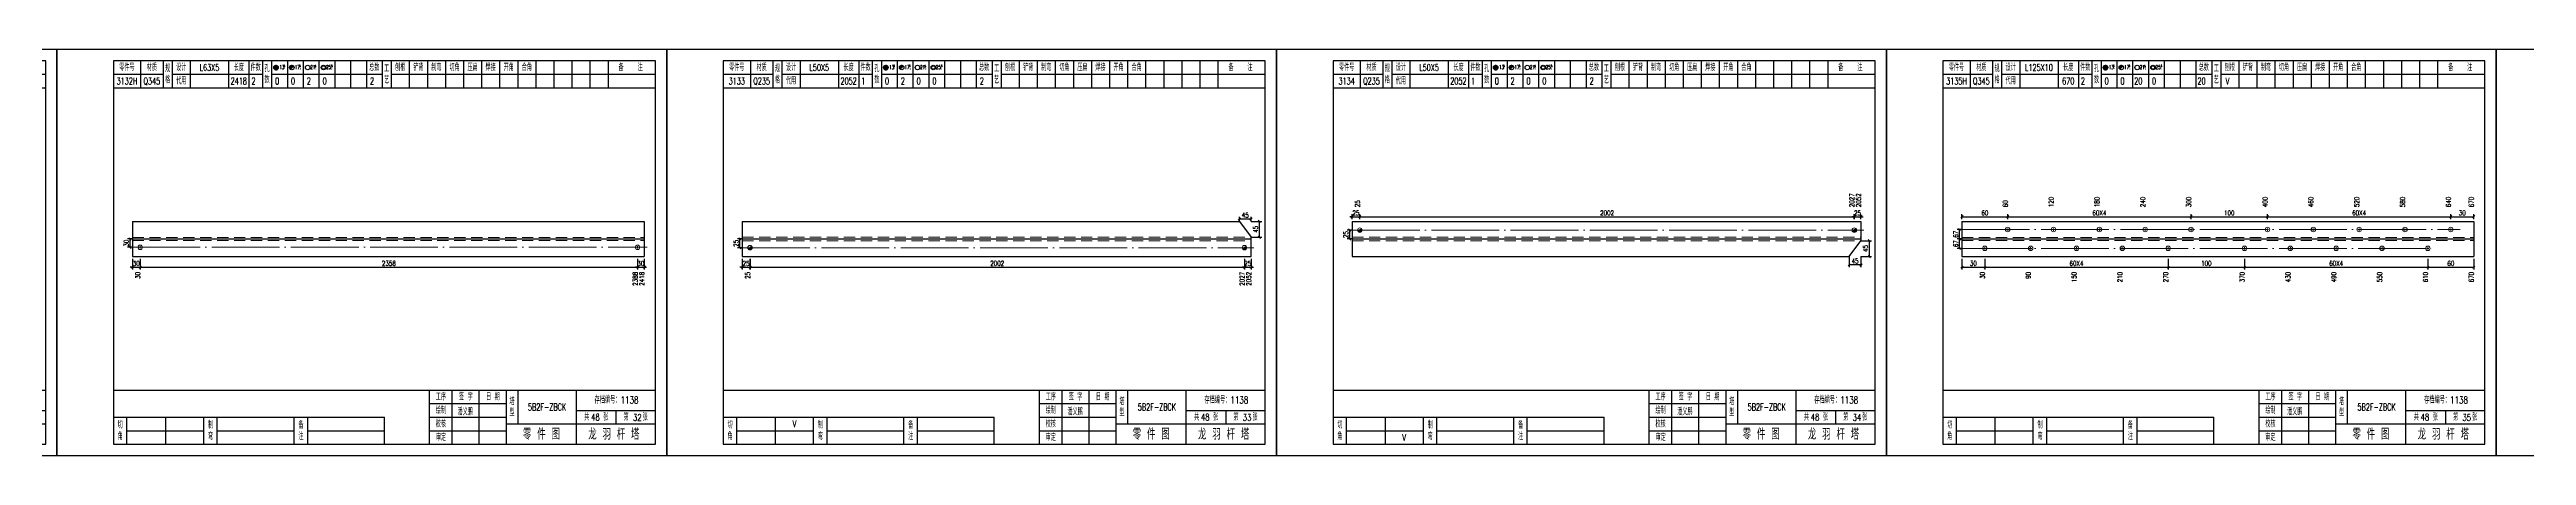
# Model space of a CAD drawing. Header units: millimetres. Extents: x 0 to 30240, y -10896 to -1348.
# Drawn here: x 8367 to 9463, y -9369 to -9189 of the extents above; entities that cross this region are included whole.
import ezdxf
from ezdxf.enums import TextEntityAlignment as Align

# ---------------------------------------------------------------- set-up
doc = ezdxf.new("R2010")
doc.units = ezdxf.units.MM
doc.header["$LTSCALE"] = 20
doc.header["$PDMODE"] = 1
doc.linetypes.add('DASHDOT2X', pattern=[1.75, 1.5, -0.125, 0, -0.125])
doc.linetypes.add('HIDDEN', pattern=[0.375, 0.25, -0.125])
for name, color, linetype, lineweight in [('1', 7, 'Continuous', 25), ('11', 3, 'Continuous', 13), ('2', 1, 'HIDDEN', 13), ('5', 1, 'Continuous', 13), ('7', 2, 'DASHDOT2X', 13)]:
    doc.layers.add(name, color=color, linetype=linetype, lineweight=lineweight)
doc.styles.get("Standard").update_dxf_attribs({"font": 'simplex', "width": 0.7, "bigfont": 'gbhzfs.shx'})
doc.styles.add('SYMBOL_TXT', font='txt.shx', dxfattribs={"width": 0.6})
doc.styles.add('TITLE_TXT', font='simplex.shx', dxfattribs={"width": 0.75, "height": 2.5, "bigfont": 'gbhzfs.shx'})
doc.dimstyles.get("Standard").update_dxf_attribs({"dimtxt": 2.1, "dimasz": 1, "dimexe": 1.05, "dimexo": 0, "dimgap": 0.63, "dimtad": 1, "dimzin": 0, "dimdsep": 46, "dimtxsty": 'standard', "dimblk": 'OBLIQUE', "dimblk1": 'OBLIQUE', "dimblk2": 'OBLIQUE', "dimcen": 0.09, "dimadec": 0, "dimazin": 0, "dimtfac": 1, "dimtdec": 1, "dimtix": 1, "dimtmove": 0, "dimatfit": 3, "dimfxl": 0, "dimtolj": 1, "dimtzin": 0, "dimarcsym": 0})
pattern_1 = [(0, (-3, 0), (0, 0.0125), [])]

# ---------------------------------------------------------------- blocks, each defined once
blk = doc.blocks.new('M12_HOLE')
h = blk.add_hatch()
h.set_pattern_fill('LINE', scale=0.1, style=0)
h.set_pattern_definition(pattern_1)
h.paths.add_polyline_path([(-5, 0, 1), (-1, 0, 1)])
at = {"color": 7}
blk.add_circle((-3, 0), 2, dxfattribs=at)
at = {"color": 7, "attachment_point": 1, "style": 'SYMBOL_TXT'}
for s, insert, char_height, width in [('13\\f??|b0|i0|c0|p54;.', (-0.1, 2.1), 3.5, 5.707), ('5', (3.7, 2.3), 1.8, 2.931)]:
    blk.add_mtext(s, dxfattribs=dict(at, insert=insert, char_height=char_height, width=width))
blk = doc.blocks.new('M16_HOLE')
h = blk.add_hatch()
h.set_pattern_fill('LINE', scale=0.1, style=0)
h.set_pattern_definition(pattern_1)
h.paths.add_polyline_path([(-1.6, 1.4, 0.668179), (-5, 0, 0.198912), (-4.4, -1.4)])
at = {"color": 7}
blk.add_circle((-3, 0), 2, dxfattribs=at)
at = {"color": 7, "attachment_point": 1, "style": 'SYMBOL_TXT'}
for s, insert, char_height, width in [('17.', (-0.4, 2.1), 3.5, 6.316), ('5', (3.6, 2.3), 1.8, 1.822)]:
    blk.add_mtext(s, dxfattribs=dict(at, insert=insert, char_height=char_height, width=width))
blk = doc.blocks.new('M20_HOLE')
at = {"color": 7}
blk.add_circle((-3, 0), 2, dxfattribs=at)
at = {"color": 7, "attachment_point": 1, "style": 'SYMBOL_TXT'}
for s, insert, char_height, width in [('21.', (-0.7, 2), 3.5, 6.074), ('5', (3.3, 2), 1.8, 1.458)]:
    blk.add_mtext(s, dxfattribs=dict(at, insert=insert, char_height=char_height, width=width))
blk = doc.blocks.new('M24_HOLE')
at = {"color": 7}
for radius in [2, 1.5]:
    blk.add_circle((-3, 0), radius, dxfattribs=at)
at = {"color": 7, "attachment_point": 1, "style": 'SYMBOL_TXT'}
for s, insert, char_height, width in [('25.', (-0.7, 2.1), 3.5, 2.429), ('5', (3.9, 2.3), 1.8, 1.944)]:
    blk.add_mtext(s, dxfattribs=dict(at, insert=insert, char_height=char_height, width=width))
blk = doc.blocks.new('JgCard')
for p, q in [((270, 180), (0, 180)), ((0, 180), (0, 0)), ((270, 0), (270, 180)), ((265, 175), (25, 175)), ((25, 175), (25, 5)), ((25, 169), (47, 169)), ((37, 175), (37, 163)), ((47, 175), (47, 163)), ((51, 175), (51, 163)), ((51, 169), (91, 169)), ((59, 175), (59, 163)), ((76, 175), (76, 163)), ((85, 175), (85, 163)), ((91, 175), (91, 163)), ((95, 175), (95, 163)), ((95, 169), (144, 169)), ((102, 175), (102, 163)), ((109, 175), (109, 163)), ((116, 175), (116, 163)), ((123, 175), (123, 163)), ((130, 175), (130, 163)), ((137, 175), (137, 163)), ((144, 175), (144, 163)), ((148, 175), (148, 163)), ((148, 169), (265, 169)), ((156, 175), (156, 163)), ((164, 175), (164, 163)), ((172, 175), (172, 163)), ((180, 175), (180, 163)), ((188, 175), (188, 163)), ((196, 175), (196, 163)), ((204, 175), (204, 163)), ((212, 175), (212, 163)), ((220, 175), (220, 163)), ((228, 175), (228, 163)), ((236, 175), (236, 163)), ((244, 175), (244, 163)), ((265, 5), (265, 175)), ((25, 163), (265, 163)), ((25, 29), (265, 29)), ((165, 5), (165, 29)), ((165, 23), (199, 23)), ((175, 5), (175, 29)), ((187, 5), (187, 29)), ((199, 5), (199, 29)), ((204, 29), (204, 14)), ((230, 5), (230, 29)), ((25, 17), (145, 17)), ((31, 5), (31, 17)), ((31, 11), (65, 11)), ((48, 17), (48, 5)), ((65, 5), (65, 17)), ((71, 5), (71, 17)), ((71, 11), (105, 11)), ((105, 5), (105, 17)), ((111, 5), (111, 17)), ((111, 11), (145, 11)), ((145, 5), (145, 17)), ((165, 17), (199, 17)), ((165, 11), (199, 11)), ((199, 14), (265, 14)), ((230, 20), (265, 20)), ((247.5, 20), (247.5, 14)), ((0, 0), (270, 0)), ((25, 5), (265, 5))]:
    blk.add_line(p, q)
blk.add_lwpolyline([(96, 172, -1), (98, 172, -1)], format="xyb", close=True)
blk.add_point((145, 96))
at = {"xscale": 0.5, "yscale": 0.5, "zscale": 0.5}
for name, p in [('M12_HOLE', (98.5, 172)), ('M16_HOLE', (105.5, 172)), ('M20_HOLE', (112.5, 172)), ('M24_HOLE', (119.5, 172))]:
    blk.add_blockref(name, p, dxfattribs=at)
at = {"style": 'TITLE_TXT', "width": 0.75}
for s, height, p in [('存档编号：1138', 3.08, (238, 23.1)), ('潘义鹏', 3, (177.4, 17.9)), ('龙 羽 杆 塔', 5, (235.2, 7))]:
    blk.add_text(s, height=height, dxfattribs=at).set_placement(p)
at = {"attachment_point": 5, "style": 'TITLE_TXT'}
for s, insert, char_height, width in [('零件号', (31, 172), 3, 15), ('材质', (42, 172), 3, 8), ('规格', (49, 169), 3, 4), ('设计', (55, 172), 3, 8), ('代用', (55, 166), 3, 8), ('长度', (80.5, 172), 3, 8), ('件数', (88, 172), 3, 6), ('孔数', (93, 169), 3, 4), ('总数', (140.5, 172), 3, 7), ('工\\P艺', (146, 169), 3, 4), ('刨根', (152, 172), 3, 8), ('铲背', (160, 172), 3, 8), ('制弯', (168, 172), 3, 8), ('切角', (176, 172), 3, 8), ('压扁', (184, 172), 3, 8), ('焊接', (192, 172), 3, 8), ('开角', (200, 172), 3, 8), ('合角', (208, 172), 3, 8), ('备    注', (254, 172), 3, 22), ('工序', (170, 26), 3, 10), ('签 字', (181, 26), 3, 12), ('日 期', (193, 26), 3, 12), ('塔\\P型', (201.5, 21.5), 3, 5), ('切\\P角', (28, 11), 3, 6), ('制\\P弯', (68, 11), 3, 6), ('备\\P注', (108, 11), 3, 6), ('绘制', (170, 20), 3, 10), ('校核', (170, 14), 3, 10), ('零 件 图', (214.5, 9.5), 5, 31), ('共    张', (238.8, 17), 3, 17.5), ('第    张', (256.2, 17), 3, 17.5), ('审定', (170, 8), 3, 10)]:
    blk.add_mtext(s, dxfattribs=dict(at, insert=insert, char_height=char_height, width=width))
blk = doc.blocks.new('M20')
for p, q in [((-0.5, 0), (0.5, 0)), ((0, -0.5), (0, 0.5))]:
    blk.add_line(p, q)
blk.add_circle((0, 0), 1)
blk = doc.blocks.new('_Oblique')
at = {"color": 0, "linetype": 'ByBlock', "lineweight": -2}
blk.add_line((-0.5, -0.5), (0.5, 0.5), dxfattribs=at)
blk = doc.blocks.new('*D5618')
at = {"layer": '11', "color": 0, "lineweight": -2}
for p, q in [((8403.4, -9285.6), (8402.4, -9285.6)), ((8403.4, -9282), (8403.4, -9286.7)), ((8403.4, -9285.6), (8406.8, -9285.6)), ((8406.8, -9282), (8406.8, -9286.7)), ((8406.8, -9285.6), (8407.8, -9285.6))]:
    blk.add_line(p, q, dxfattribs=at)
at = {"layer": 'Defpoints', "color": 0}
for p in [(8403.4, -9282), (8406.8, -9282), (8406.8, -9285.6)]:
    blk.add_point(p, dxfattribs=at)
at = {"layer": '11', "color": 0, "lineweight": -2}
blk.add_blockref('_Oblique', (8403.4, -9285.6), dxfattribs=at)
at = {"layer": '11', "color": 0, "lineweight": -2, "rotation": 180}
blk.add_blockref('_Oblique', (8406.8, -9285.6), dxfattribs=at)
at = {"layer": '11', "color": 0, "insert": (8405.1, -9284), "char_height": 2.1, "attachment_point": 5}
blk.add_mtext('\\A1;30', dxfattribs=at)
blk = doc.blocks.new('*D5620')
at = {"layer": '11', "color": 0, "lineweight": -2}
for p, q in [((8627.1, -9285.6), (8626.1, -9285.6)), ((8627.1, -9282), (8627.1, -9286.7)), ((8627.1, -9285.6), (8630, -9285.6)), ((8630, -9282), (8630, -9286.7)), ((8630, -9285.6), (8631, -9285.6))]:
    blk.add_line(p, q, dxfattribs=at)
at = {"layer": 'Defpoints', "color": 0}
for p in [(8627.1, -9282), (8630, -9282), (8630, -9285.6)]:
    blk.add_point(p, dxfattribs=at)
at = {"layer": '11', "color": 0, "lineweight": -2}
blk.add_blockref('_Oblique', (8627.1, -9285.6), dxfattribs=at)
at = {"layer": '11', "color": 0, "lineweight": -2, "rotation": 180}
blk.add_blockref('_Oblique', (8630, -9285.6), dxfattribs=at)
at = {"layer": '11', "color": 0, "insert": (8628.5, -9284), "char_height": 2.1, "attachment_point": 5}
blk.add_mtext('\\A1;30', dxfattribs=at)
blk = doc.blocks.new('M16')
for p, q in [((-0.7, -0.7), (0.7, 0.7)), ((-0.4, 0), (0.4, 0)), ((0, 0.4), (0, -0.4))]:
    blk.add_line(p, q)
blk.add_circle((0, 0), 1)
for radius in [0.8, 0.6, 0.4, 0.2]:
    blk.add_arc((0, 0), radius, 225, 45)
blk = doc.blocks.new('*D5622')
at = {"layer": '11', "color": 0, "lineweight": -2}
for p, q in [((8673.4, -9285.6), (8672.4, -9285.6)), ((8673.4, -9282), (8673.4, -9286.7)), ((8673.4, -9285.6), (8676.8, -9285.6)), ((8676.8, -9282), (8676.8, -9286.7)), ((8676.8, -9285.6), (8677.8, -9285.6))]:
    blk.add_line(p, q, dxfattribs=at)
at = {"layer": 'Defpoints', "color": 0}
for p in [(8673.4, -9282), (8676.8, -9282), (8676.8, -9285.6)]:
    blk.add_point(p, dxfattribs=at)
at = {"layer": '11', "color": 0, "lineweight": -2}
blk.add_blockref('_Oblique', (8673.4, -9285.6), dxfattribs=at)
at = {"layer": '11', "color": 0, "lineweight": -2, "rotation": 180}
blk.add_blockref('_Oblique', (8676.8, -9285.6), dxfattribs=at)
at = {"layer": '11', "color": 0, "insert": (8675.1, -9284), "char_height": 2.1, "attachment_point": 5}
blk.add_mtext('\\A1;25', dxfattribs=at)
blk = doc.blocks.new('*D5624')
at = {"layer": '11', "color": 0, "lineweight": -2}
for p, q in [((8895.8, -9285.6), (8894.8, -9285.6)), ((8895.8, -9282), (8895.8, -9286.7)), ((8895.8, -9285.6), (8898.7, -9285.6)), ((8898.7, -9282), (8898.7, -9286.7)), ((8898.7, -9285.6), (8899.7, -9285.6))]:
    blk.add_line(p, q, dxfattribs=at)
at = {"layer": 'Defpoints', "color": 0}
for p in [(8895.8, -9282), (8898.7, -9282), (8898.7, -9285.6)]:
    blk.add_point(p, dxfattribs=at)
at = {"layer": '11', "color": 0, "lineweight": -2}
blk.add_blockref('_Oblique', (8895.8, -9285.6), dxfattribs=at)
at = {"layer": '11', "color": 0, "lineweight": -2, "rotation": 180}
blk.add_blockref('_Oblique', (8898.7, -9285.6), dxfattribs=at)
at = {"layer": '11', "color": 0, "insert": (8897.2, -9284), "char_height": 2.1, "attachment_point": 5}
blk.add_mtext('\\A1;25', dxfattribs=at)
blk = doc.blocks.new('*D5626')
at = {"layer": '11', "color": 0, "lineweight": -2}
for p, q in [((8893.5, -9265.4), (8893.5, -9263.3)), ((8898.7, -9264.3), (8893.5, -9264.3)), ((8898.7, -9265.4), (8898.7, -9263.3))]:
    blk.add_line(p, q, dxfattribs=at)
at = {"layer": 'Defpoints', "color": 0}
for p in [(8893.5, -9264.3), (8893.5, -9265.4), (8898.7, -9265.4)]:
    blk.add_point(p, dxfattribs=at)
at = {"layer": '11', "color": 0, "lineweight": -2, "rotation": 180}
blk.add_blockref('_Oblique', (8893.5, -9264.3), dxfattribs=at)
at = {"layer": '11', "color": 0, "lineweight": -2}
blk.add_blockref('_Oblique', (8898.7, -9264.3), dxfattribs=at)
at = {"layer": '11', "color": 0, "insert": (8896.1, -9262.6), "char_height": 2.1, "attachment_point": 5}
blk.add_mtext('\\A1;45', dxfattribs=at)
blk = doc.blocks.new('*D5628')
at = {"layer": '11', "color": 0, "lineweight": -2}
for p, q in [((8943.4, -9263.3), (8942.4, -9263.3)), ((8943.4, -9264.3), (8943.4, -9262.2)), ((8943.4, -9263.3), (8946.8, -9263.3)), ((8946.8, -9264.3), (8946.8, -9262.2)), ((8946.8, -9263.3), (8947.8, -9263.3))]:
    blk.add_line(p, q, dxfattribs=at)
at = {"layer": 'Defpoints', "color": 0}
for p in [(8943.4, -9264.3), (8946.8, -9263.3), (8946.8, -9264.3)]:
    blk.add_point(p, dxfattribs=at)
at = {"layer": '11', "color": 0, "lineweight": -2}
blk.add_blockref('_Oblique', (8943.4, -9263.3), dxfattribs=at)
at = {"layer": '11', "color": 0, "lineweight": -2, "rotation": 180}
blk.add_blockref('_Oblique', (8946.8, -9263.3), dxfattribs=at)
at = {"layer": '11', "color": 0, "insert": (8945.1, -9261.6), "char_height": 2.1, "attachment_point": 5}
blk.add_mtext('\\A1;25', dxfattribs=at)
blk = doc.blocks.new('*D5630')
at = {"layer": '11', "color": 0, "lineweight": -2}
for p, q in [((9165.8, -9263.3), (9164.8, -9263.3)), ((9165.8, -9264.3), (9165.8, -9262.2)), ((9165.8, -9263.3), (9168.7, -9263.3)), ((9168.7, -9264.3), (9168.7, -9262.2)), ((9168.7, -9263.3), (9169.7, -9263.3))]:
    blk.add_line(p, q, dxfattribs=at)
at = {"layer": 'Defpoints', "color": 0}
for p in [(9165.8, -9264.3), (9168.7, -9263.3), (9168.7, -9264.3)]:
    blk.add_point(p, dxfattribs=at)
at = {"layer": '11', "color": 0, "lineweight": -2}
blk.add_blockref('_Oblique', (9165.8, -9263.3), dxfattribs=at)
at = {"layer": '11', "color": 0, "lineweight": -2, "rotation": 180}
blk.add_blockref('_Oblique', (9168.7, -9263.3), dxfattribs=at)
at = {"layer": '11', "color": 0, "insert": (9167.2, -9261.6), "char_height": 2.1, "attachment_point": 5}
blk.add_mtext('\\A1;25', dxfattribs=at)
blk = doc.blocks.new('*D5631')
at = {"layer": '11', "color": 0, "lineweight": -2}
for p, q in [((9168.7, -9273.9), (9173.4, -9273.9)), ((9172.4, -9273.9), (9172.4, -9280.9)), ((9168.7, -9280.9), (9173.4, -9280.9))]:
    blk.add_line(p, q, dxfattribs=at)
at = {"layer": 'Defpoints', "color": 0}
for p in [(9168.7, -9273.9), (9168.7, -9280.9), (9172.4, -9280.9)]:
    blk.add_point(p, dxfattribs=at)
at = {"layer": '11', "color": 0, "lineweight": -2}
for p, rotation in [((9172.4, -9273.9), 90), ((9172.4, -9280.9), 270)]:
    blk.add_blockref('_Oblique', p, dxfattribs=dict(at, rotation=rotation))
at = {"layer": '11', "color": 0, "insert": (9170.7, -9277.4), "char_height": 2.1, "attachment_point": 5, "rotation": 90}
blk.add_mtext('\\A1;45', dxfattribs=at)
blk = doc.blocks.new('*D5632')
at = {"layer": '11', "color": 0, "lineweight": -2}
for p, q in [((9163.5, -9280.9), (9163.5, -9285.6)), ((9168.7, -9284.6), (9163.5, -9284.6)), ((9168.7, -9280.9), (9168.7, -9285.6))]:
    blk.add_line(p, q, dxfattribs=at)
at = {"layer": 'Defpoints', "color": 0}
for p in [(9163.5, -9280.9), (9163.5, -9284.6), (9168.7, -9280.9)]:
    blk.add_point(p, dxfattribs=at)
at = {"layer": '11', "color": 0, "lineweight": -2, "rotation": 180}
blk.add_blockref('_Oblique', (9163.5, -9284.6), dxfattribs=at)
at = {"layer": '11', "color": 0, "lineweight": -2}
blk.add_blockref('_Oblique', (9168.7, -9284.6), dxfattribs=at)
at = {"layer": '11', "color": 0, "insert": (9166.1, -9282.9), "char_height": 2.1, "attachment_point": 5}
blk.add_mtext('\\A1;45', dxfattribs=at)

msp = doc.modelspace()

# ---------------------------------------------------------------- linework, layer by layer
at = {"layer": '1'}
for p, q in [((8403.4, -9265.367), (8403.4, -9280.907)), ((8403.4, -9265.367), (8630, -9265.367)), ((8630, -9265.367), (8630, -9280.907)), ((8673.4, -9265.367), (8673.4, -9280.907)), ((8673.4, -9265.367), (8893.542, -9265.367)), ((8893.542, -9265.367), (8898.7, -9272.36)), ((8943.4, -9265.367), (8943.4, -9280.907)), ((8943.4, -9265.367), (9168.7, -9265.367)), ((9168.7, -9265.367), (9168.7, -9273.137)), ((9213.4, -9265.367), (9213.4, -9280.907)), ((9213.4, -9265.367), (9440, -9265.367)), ((9440, -9265.367), (9440, -9280.907)), ((8403.4, -9273.137), (8630, -9273.137)), ((8673.4, -9273.137), (8898.7, -9273.137)), ((8898.7, -9273.137), (8898.7, -9272.36)), ((8898.7, -9280.907), (8898.7, -9273.137)), ((8943.4, -9273.137), (9168.7, -9273.137)), ((9163.542, -9280.907), (9168.7, -9273.914)), ((9168.7, -9273.137), (9168.7, -9273.914)), ((9213.4, -9273.137), (9440, -9273.137)), ((8403.4, -9280.907), (8630, -9280.907)), ((8673.4, -9280.907), (8898.7, -9280.907)), ((8943.4, -9280.907), (9163.542, -9280.907)), ((9213.4, -9280.907), (9440, -9280.907))]:
    msp.add_line(p, q, dxfattribs=at)
at = {"layer": '2'}
for p, q in [((8403.4, -9272.521), (8630, -9272.521)), ((8403.4, -9273.754), (8630, -9273.754)), ((8673.4, -9272.36), (8898.7, -9272.36)), ((8673.4, -9273.914), (8898.7, -9273.914)), ((8943.4, -9272.36), (9168.7, -9272.36)), ((8943.4, -9273.914), (9168.7, -9273.914)), ((9213.4, -9272.516), (9440, -9272.516)), ((9213.4, -9273.759), (9440, -9273.759))]:
    msp.add_line(p, q, dxfattribs=at)
at = {"layer": '7'}
for p, q in [((8403.4, -9276.837), (8631.26, -9276.837)), ((8673.4, -9277.022), (8899.96, -9277.022)), ((8943.4, -9269.252), (9169.96, -9269.252)), ((9213.4, -9268.973), (9434.054, -9268.973)), ((9213.4, -9277.302), (9423.907, -9277.302))]:
    msp.add_line(p, q, dxfattribs=at)

# ---------------------------------------------------------------- block references
at = {"layer": '1'}
for p in [(8100, -9369.137), (8370, -9369.137), (8640, -9369.137), (8910, -9369.137), (9180, -9369.137), (9450, -9369.137)]:
    msp.add_blockref('JgCard', p, dxfattribs=at)
at = {"layer": '5'}
for name, p in [('M20', (8406.84, -9276.837)), ('M20', (8627.06, -9276.837)), ('M16', (8676.84, -9277.022)), ('M16', (8895.76, -9277.022)), ('M16', (8946.84, -9269.252)), ('M16', (9165.76, -9269.252)), ('M20', (9223.546, -9277.302)), ('M20', (9233.693, -9268.973)), ('M20', (9243.839, -9277.302)), ('M20', (9253.985, -9268.973)), ('M20', (9264.131, -9277.302)), ('M20', (9274.278, -9268.973)), ('M20', (9284.424, -9277.302)), ('M20', (9294.57, -9268.973)), ('M20', (9304.716, -9277.302)), ('M20', (9314.863, -9268.973)), ('M20', (9338.537, -9277.302)), ('M20', (9348.684, -9268.973)), ('M20', (9358.83, -9277.302)), ('M20', (9368.976, -9268.973)), ('M20', (9379.122, -9277.302)), ('M20', (9389.269, -9268.973)), ('M20', (9399.415, -9277.302)), ('M20', (9409.561, -9268.973)), ('M20', (9419.707, -9277.302)), ('M20', (9429.854, -9268.973))]:
    msp.add_blockref(name, p, dxfattribs=at)

# ---------------------------------------------------------------- texts
at = {"style": 'TITLE_TXT', "width": 0.75}
for s, p in [('48', (8606.46, -9353.604)), ('32', (8625.015, -9353.781)), ('48', (8876.46, -9353.604)), ('33', (8895.015, -9353.781)), ('48', (9146.46, -9353.604)), ('34', (9165.015, -9353.781)), ('48', (9416.46, -9353.604)), ('35', (9435.015, -9353.781))]:
    msp.add_text(s, height=3, dxfattribs=at).set_placement(p)
at = {"layer": '1', "width": 0.7}
for s, p in [('L63X5', (8437.5, -9197.137)), ('L50X5', (8707.5, -9197.137)), ('L50X5', (8977.5, -9197.137)), ('L125X10', (9247.5, -9197.137)), ('3132H', (8401, -9203.137)), ('Q345', (8412, -9203.137)), ('2418', (8450.5, -9203.137)), ('2', (8457, -9203.137)), ('0', (8467.5, -9203.137)), ('0', (8474.5, -9203.137)), ('2', (8481.5, -9203.137)), ('0', (8488.5, -9203.137)), ('2', (8509.5, -9203.137)), ('3133', (8671, -9203.137)), ('Q235', (8682, -9203.137)), ('2052', (8720.5, -9203.137)), ('1', (8727, -9203.137)), ('0', (8737.5, -9203.137)), ('2', (8744.5, -9203.137)), ('0', (8751.5, -9203.137)), ('0', (8758.5, -9203.137)), ('2', (8779.5, -9203.137)), ('3134', (8941, -9203.137)), ('Q235', (8952, -9203.137)), ('2052', (8990.5, -9203.137)), ('1', (8997, -9203.137)), ('0', (9007.5, -9203.137)), ('2', (9014.5, -9203.137)), ('0', (9021.5, -9203.137)), ('0', (9028.5, -9203.137)), ('2', (9049.5, -9203.137)), ('3135H', (9211, -9203.137)), ('Q345', (9222, -9203.137)), ('670', (9260.5, -9203.137)), ('2', (9267, -9203.137)), ('0', (9277.5, -9203.137)), ('0', (9284.5, -9203.137)), ('20', (9291.5, -9203.137)), ('0', (9298.5, -9203.137)), ('20', (9319.5, -9203.137)), ('V', (8696.5, -9355.137)), ('V', (8966.5, -9361.137))]:
    msp.add_text(s, height=3, dxfattribs=at).set_placement(p, align=Align.MIDDLE_CENTER)
for s, p in [('2027', (9165.746, -9259.067)), ('2052', (9168.7, -9259.067)), ('120', (9253.985, -9259.067)), ('180', (9274.278, -9259.067)), ('240', (9294.57, -9259.067)), ('300', (9314.863, -9259.067)), ('400', (9348.684, -9259.067)), ('460', (9368.976, -9259.067)), ('520', (9389.269, -9259.067)), ('580', (9409.561, -9259.067)), ('640', (9429.854, -9259.067)), ('670', (9440, -9259.067)), ('25', (8946.84, -9259.067)), ('60', (9233.693, -9259.067))]:
    msp.add_text(s, height=2.1, rotation=90, dxfattribs=at).set_placement(p)
for s, p in [('30', (8406.84, -9287.732)), ('2388', (8627.088, -9287.732)), ('2418', (8630, -9287.732)), ('25', (8676.84, -9287.732)), ('2027', (8895.746, -9287.732)), ('2052', (8898.7, -9287.732)), ('30', (9223.546, -9287.732)), ('90', (9243.839, -9287.732)), ('150', (9264.131, -9287.732)), ('210', (9284.424, -9287.732)), ('270', (9304.716, -9287.732)), ('370', (9338.537, -9287.732)), ('430', (9358.83, -9287.732)), ('490', (9379.122, -9287.732)), ('550', (9399.415, -9287.732)), ('610', (9419.707, -9287.732)), ('670', (9440, -9287.732))]:
    msp.add_text(s, height=2.1, rotation=90, dxfattribs=at).set_placement(p, align=Align.RIGHT)
at = {"layer": '1', "char_height": 3, "attachment_point": 5}
for s, insert, width in [('V', (9331, -9203.137), 8), ('5B2F-ZBCK', (8587, -9347.637), 26), ('5B2F-ZBCK', (8857, -9347.637), 26), ('5B2F-ZBCK', (9127, -9347.637), 26), ('5B2F-ZBCK', (9397, -9347.637), 26)]:
    msp.add_mtext(s, dxfattribs=dict(at, insert=insert, width=width))

# ---------------------------------------------------------------- dimensions: what is measured, and where the dimension line sits
at = {"layer": '1'}
for base, p1, p2, text in [((8402.35, -9273.137), (8403.35, -9276.837), (8403.35, -9273.137), '30'), ((8672.35, -9273.137), (8673.35, -9277.022), (8673.35, -9273.137), '25'), ((8942.35, -9269.252), (8943.35, -9273.137), (8943.35, -9269.252), '25'), ((9212.35, -9268.973), (9213.35, -9273.137), (9213.35, -9268.973), '67'), ((9212.35, -9273.137), (9213.35, -9277.302), (9213.35, -9273.137), '67')]:
    msp.add_linear_dim(base=base, p1=p1, p2=p2, angle=90, text=text, dimstyle='standard', dxfattribs=at).render()
at = {"layer": '11'}
for base, p1, p2, text, picture, middle in [((8893.542, -9264.317), (8898.7, -9265.367), (8893.542, -9265.367), '45', '*D5626', (8896.121, -9262.637)), ((8946.84, -9263.267), (8943.4, -9264.317), (8946.84, -9264.317), '25', '*D5628', (8945.12, -9261.587)), ((9168.7, -9263.267), (9165.76, -9264.317), (9168.7, -9264.317), '25', '*D5630', (9167.23, -9261.587)), ((8406.84, -9285.632), (8403.4, -9281.957), (8406.84, -9281.957), '30', '*D5618', (8405.12, -9283.952)), ((8630, -9285.632), (8627.06, -9281.957), (8630, -9281.957), '30', '*D5620', (8628.53, -9283.952)), ((8676.84, -9285.632), (8673.4, -9281.957), (8676.84, -9281.957), '25', '*D5622', (8675.12, -9283.952)), ((8898.7, -9285.632), (8895.76, -9281.957), (8898.7, -9281.957), '25', '*D5624', (8897.23, -9283.952)), ((9163.542, -9284.582), (9168.7, -9280.907), (9163.542, -9280.907), '45', '*D5632', (9166.121, -9282.902))]:
    dim = msp.add_linear_dim(base=base, p1=p1, p2=p2, text=text, dimstyle='standard', dxfattribs=at)
    dim.commit()
    dim.dimension.update_dxf_attribs({"geometry": picture, "text_midpoint": middle})
msp.add_linear_dim(base=(8902.375, -9265.367), p1=(8898.7, -9272.36), p2=(8898.7, -9265.367), angle=90, text='45', dimstyle='standard', dxfattribs=at).render()
for base, p1, p2, text in [((9165.76, -9263.267), (8946.84, -9264.317), (9165.76, -9264.317), '2002'), ((9233.693, -9263.267), (9213.4, -9264.317), (9233.693, -9264.317), '60'), ((9314.863, -9263.267), (9233.693, -9264.317), (9314.863, -9264.317), '60X4'), ((9348.684, -9263.267), (9314.863, -9264.317), (9348.684, -9264.317), '100'), ((9429.854, -9263.267), (9348.684, -9264.317), (9429.854, -9264.317), '60X4'), ((9440, -9263.267), (9429.854, -9264.317), (9440, -9264.317), '30'), ((8627.06, -9285.632), (8406.84, -9281.957), (8627.06, -9281.957), '2358'), ((8895.76, -9285.632), (8676.84, -9281.957), (8895.76, -9281.957), '2002'), ((9223.546, -9285.632), (9213.4, -9281.957), (9223.546, -9281.957), '30'), ((9304.716, -9285.632), (9223.546, -9281.957), (9304.716, -9281.957), '60X4'), ((9338.537, -9285.632), (9304.716, -9281.957), (9338.537, -9281.957), '100'), ((9419.707, -9285.632), (9338.537, -9281.957), (9419.707, -9281.957), '60X4'), ((9440, -9285.632), (9419.707, -9281.957), (9440, -9281.957), '60')]:
    msp.add_linear_dim(base=base, p1=p1, p2=p2, text=text, dimstyle='standard', dxfattribs=at).render()
dim = msp.add_linear_dim(base=(9172.375, -9280.907), p1=(9168.7, -9273.914), p2=(9168.7, -9280.907), angle=90, text='45', dimstyle='standard', dxfattribs=at)
dim.commit()
dim.dimension.update_dxf_attribs({"geometry": '*D5631', "text_midpoint": (9170.695, -9277.411)})

doc.saveas('drawing.dxf')
